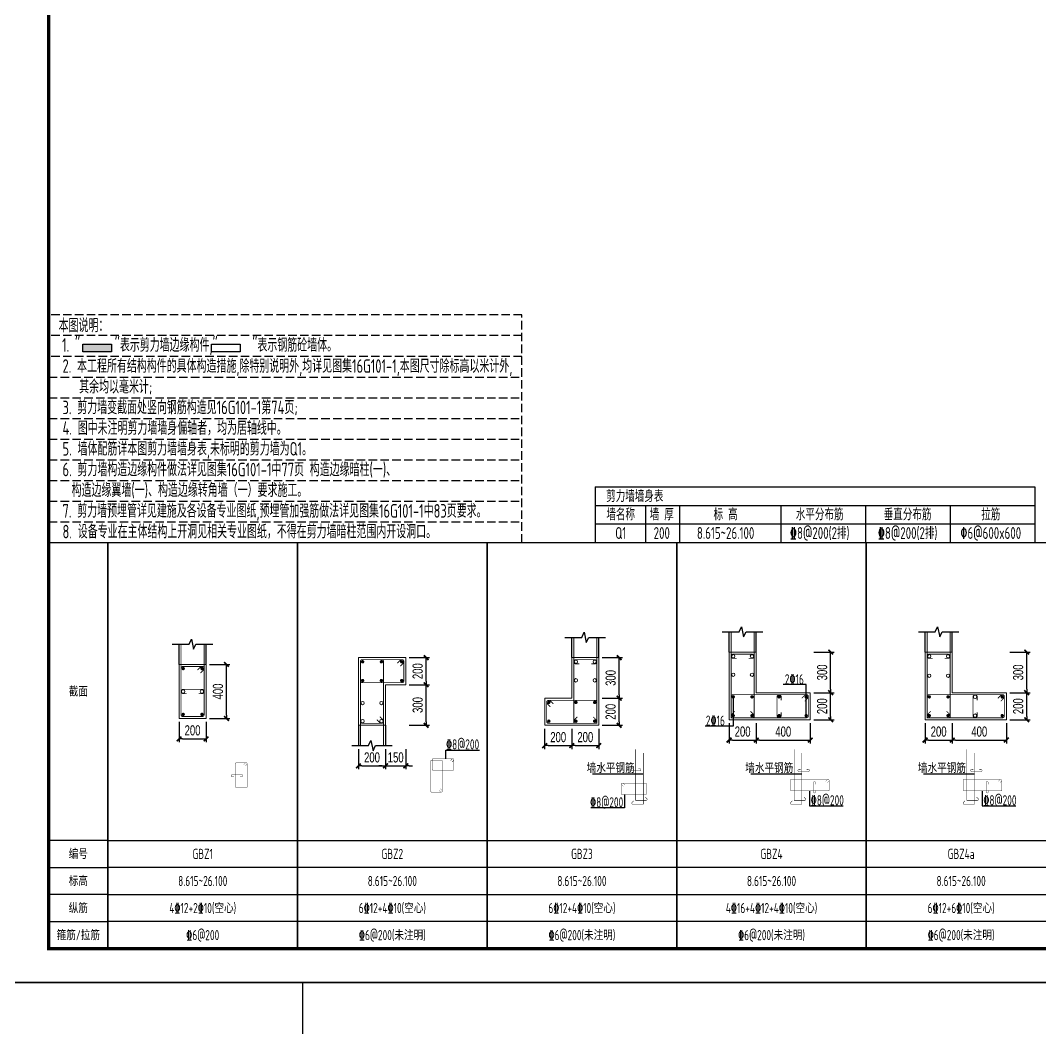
# Model space of a CAD drawing. Extents: x 393367 to 3005760, y 4998 to 826018.
# Drawn here: x 2341558 to 2371691, y 387799 to 417594 of the extents above; entities that cross this region are included whole.
import ezdxf
from ezdxf.enums import TextEntityAlignment as Align

# ---------------------------------------------------------------- set-up
doc = ezdxf.new("R2010")
doc.units = 0
doc.header["$LTSCALE"] = 1000
doc.linetypes.add('DASH', pattern=[0.35, 0.25, -0.1])
doc.layers.get('0').update_dxf_attribs({"linetype": 'CONTINUOUS'})
doc.layers.get('Defpoints').update_dxf_attribs({"linetype": 'CONTINUOUS'})
for name, color, linetype in [('-TK', 7, 'CONTINUOUS'), ('DIM', 3, 'CONTINUOUS'), ('HATCH', 254, 'CONTINUOUS'), ('link-墙筋', 6, 'CONTINUOUS'), ('outline-pdx', 7, 'CONTINUOUS'), ('S-文字', 7, 'CONTINUOUS'), ('S-表格线', 54, 'CONTINUOUS'), ('TAB', 7, 'CONTINUOUS'), ('tab-表头', 127, 'CONTINUOUS'), ('TEXT', 7, 'CONTINUOUS'), ('z-计算配筋', 7, 'CONTINUOUS'), ('z-详图标注', 3, 'CONTINUOUS')]:
    doc.layers.add(name, color=color, linetype=linetype)
for name, color, linetype, lineweight in [('link', 6, 'CONTINUOUS', 18), ('outline', 7, 'CONTINUOUS', 18), ('REIN', 1, 'CONTINUOUS', 18)]:
    doc.layers.add(name, color=color, linetype=linetype, lineweight=lineweight)
doc.layers.add('yichutu', color=7, linetype='CONTINUOUS', true_color=0xffffff, plot=False)
doc.styles.add('BW_Dim', font='Bweng.shx', dxfattribs={"width": 0.7, "bigfont": 'hztxt.shx'})
doc.styles.add('BW_Rein', font='Tssdeng.shx', dxfattribs={"width": 0.7, "bigfont": 'hztxt.shx'})
doc.styles.add('TSSD_Rein', font='Tssdeng.shx', dxfattribs={"width": 0.7, "bigfont": 'hztxt.shx'})
doc.dimstyles.new('Cyz_25_100', dxfattribs={"dimtxt": 300, "dimasz": 100, "dimexe": 100, "dimexo": 100, "dimgap": 100, "dimtad": 1, "dimdec": 0, "dimlfac": 0.25, "dimzin": 0, "dimdsep": 46, "dimtxsty": 'BW_Dim', "dimblk": '_bwk', "dimcen": 0, "dimclrt": 7, "dimadec": 0, "dimazin": 0, "dimtfac": 1, "dimtdec": 0, "dimtix": 1, "dimtmove": 2, "dimatfit": 0, "dimfxl": 1, "dimtolj": 1, "dimtzin": 0, "dimarcsym": 0})

# ---------------------------------------------------------------- blocks, each defined once
blk = doc.blocks.new('_bwk')
blk.add_line((-1, 0), (0, 0))
at = {"const_width": 0.5}
blk.add_lwpolyline([(-0.7, -0.7), (0.7, 0.7)], dxfattribs=at)
blk = doc.blocks.new('*D446')
at = {"layer": 'Defpoints', "color": 0, "transparency": 16777216}
for p in [(2347043, 398562), (2347643, 398562), (2347043, 396962)]:
    blk.add_point(p, dxfattribs=at)
at = {"layer": 'z-详图标注', "color": 0, "lineweight": -2, "transparency": 16777216}
for p, q in [((2347143, 398562), (2347743, 398562)), ((2347643, 397062), (2347643, 398462)), ((2347143, 396962), (2347743, 396962))]:
    blk.add_line(p, q, dxfattribs=at)
at = {"layer": 'z-详图标注', "color": 0, "lineweight": -2, "transparency": 16777216, "xscale": 100, "yscale": 100, "zscale": 100}
for p, rotation in [((2347643, 398562), 90), ((2347643, 396962), 270)]:
    blk.add_blockref('_bwk', p, dxfattribs=dict(at, rotation=rotation))
at = {"layer": 'z-详图标注', "color": 7, "transparency": 16777216, "insert": (2347393, 397762), "char_height": 300, "attachment_point": 5, "rotation": 90, "style": 'BW_Dim'}
blk.add_mtext('\\A1;400', dxfattribs=at)
blk = doc.blocks.new('*D447')
at = {"layer": 'Defpoints', "color": 0, "transparency": 16777216}
for p in [(2346243, 396962), (2347043, 396962), (2347043, 396362)]:
    blk.add_point(p, dxfattribs=at)
at = {"layer": 'z-详图标注', "color": 0, "lineweight": -2, "transparency": 16777216}
for p, q in [((2346243, 396862), (2346243, 396262)), ((2347043, 396862), (2347043, 396262)), ((2346343, 396362), (2346943, 396362))]:
    blk.add_line(p, q, dxfattribs=at)
at = {"layer": 'z-详图标注', "color": 0, "lineweight": -2, "transparency": 16777216, "xscale": 100, "yscale": 100, "zscale": 100, "rotation": 180}
blk.add_blockref('_bwk', (2346243, 396362), dxfattribs=at)
at = {"layer": 'z-详图标注', "color": 0, "lineweight": -2, "transparency": 16777216, "xscale": 100, "yscale": 100, "zscale": 100}
blk.add_blockref('_bwk', (2347043, 396362), dxfattribs=at)
at = {"layer": 'z-详图标注', "color": 7, "transparency": 16777216, "insert": (2346643, 396612), "char_height": 300, "attachment_point": 5, "style": 'BW_Dim'}
blk.add_mtext('\\A1;200', dxfattribs=at)
blk = doc.blocks.new('*D448')
at = {"layer": 'Defpoints', "color": 0, "transparency": 16777216}
for p in [(2352943, 397962), (2353543, 397962), (2352943, 396762)]:
    blk.add_point(p, dxfattribs=at)
at = {"layer": 'z-详图标注', "color": 0, "lineweight": -2, "transparency": 16777216}
for p, q in [((2353043, 397962), (2353643, 397962)), ((2353543, 396862), (2353543, 397862)), ((2353043, 396762), (2353643, 396762))]:
    blk.add_line(p, q, dxfattribs=at)
at = {"layer": 'z-详图标注', "color": 0, "lineweight": -2, "transparency": 16777216, "xscale": 100, "yscale": 100, "zscale": 100}
for p, rotation in [((2353543, 397962), 90), ((2353543, 396762), 270)]:
    blk.add_blockref('_bwk', p, dxfattribs=dict(at, rotation=rotation))
at = {"layer": 'z-详图标注', "color": 7, "transparency": 16777216, "insert": (2353293, 397362), "char_height": 300, "attachment_point": 5, "rotation": 90, "style": 'BW_Dim'}
blk.add_mtext('\\A1;300', dxfattribs=at)
blk = doc.blocks.new('*D449')
at = {"layer": 'Defpoints', "color": 0, "transparency": 16777216}
for p in [(2352943, 398762), (2353543, 398762), (2352943, 397962)]:
    blk.add_point(p, dxfattribs=at)
at = {"layer": 'z-详图标注', "color": 0, "lineweight": -2, "transparency": 16777216}
for p, q in [((2353043, 398762), (2353643, 398762)), ((2353543, 398062), (2353543, 398662)), ((2353043, 397962), (2353643, 397962))]:
    blk.add_line(p, q, dxfattribs=at)
at = {"layer": 'z-详图标注', "color": 0, "lineweight": -2, "transparency": 16777216, "xscale": 100, "yscale": 100, "zscale": 100}
for p, rotation in [((2353543, 398762), 90), ((2353543, 397962), 270)]:
    blk.add_blockref('_bwk', p, dxfattribs=dict(at, rotation=rotation))
at = {"layer": 'z-详图标注', "color": 7, "transparency": 16777216, "insert": (2353293, 398362), "char_height": 300, "attachment_point": 5, "rotation": 90, "style": 'BW_Dim'}
blk.add_mtext('\\A1;200', dxfattribs=at)
blk = doc.blocks.new('*D450')
at = {"layer": 'Defpoints', "color": 0, "transparency": 16777216}
for p in [(2351543, 396162), (2352343, 396162), (2352343, 395562)]:
    blk.add_point(p, dxfattribs=at)
at = {"layer": 'z-详图标注', "color": 0, "lineweight": -2, "transparency": 16777216}
for p, q in [((2351543, 396062), (2351543, 395462)), ((2352343, 396062), (2352343, 395462)), ((2351643, 395562), (2352243, 395562))]:
    blk.add_line(p, q, dxfattribs=at)
at = {"layer": 'z-详图标注', "color": 0, "lineweight": -2, "transparency": 16777216, "xscale": 100, "yscale": 100, "zscale": 100, "rotation": 180}
blk.add_blockref('_bwk', (2351543, 395562), dxfattribs=at)
at = {"layer": 'z-详图标注', "color": 0, "lineweight": -2, "transparency": 16777216, "xscale": 100, "yscale": 100, "zscale": 100}
blk.add_blockref('_bwk', (2352343, 395562), dxfattribs=at)
at = {"layer": 'z-详图标注', "color": 7, "transparency": 16777216, "insert": (2351943, 395812), "char_height": 300, "attachment_point": 5, "style": 'BW_Dim'}
blk.add_mtext('\\A1;200', dxfattribs=at)
blk = doc.blocks.new('*D451')
at = {"layer": 'Defpoints', "color": 0, "transparency": 16777216}
for p in [(2352343, 396162), (2352943, 396162), (2352943, 395562)]:
    blk.add_point(p, dxfattribs=at)
at = {"layer": 'z-详图标注', "color": 0, "lineweight": -2, "transparency": 16777216}
for p, q in [((2352343, 396062), (2352343, 395462)), ((2352943, 396062), (2352943, 395462)), ((2352243, 395562), (2352143, 395562)), ((2352343, 395562), (2352943, 395562)), ((2353043, 395562), (2353143, 395562))]:
    blk.add_line(p, q, dxfattribs=at)
at = {"layer": 'z-详图标注', "color": 0, "lineweight": -2, "transparency": 16777216, "xscale": 100, "yscale": 100, "zscale": 100}
blk.add_blockref('_bwk', (2352343, 395562), dxfattribs=at)
at = {"layer": 'z-详图标注', "color": 0, "lineweight": -2, "transparency": 16777216, "xscale": 100, "yscale": 100, "zscale": 100, "rotation": 180}
blk.add_blockref('_bwk', (2352943, 395562), dxfattribs=at)
at = {"layer": 'z-详图标注', "color": 7, "transparency": 16777216, "insert": (2352643, 395812), "char_height": 300, "attachment_point": 5, "style": 'BW_Dim'}
blk.add_mtext('\\A1;150', dxfattribs=at)
blk = doc.blocks.new('*D452')
at = {"layer": 'Defpoints', "color": 0, "transparency": 16777216}
for p in [(2358643, 397562), (2359243, 397562), (2358643, 396762)]:
    blk.add_point(p, dxfattribs=at)
at = {"layer": 'z-详图标注', "color": 0, "lineweight": -2, "transparency": 16777216}
for p, q in [((2358743, 397562), (2359343, 397562)), ((2359243, 396862), (2359243, 397462)), ((2358743, 396762), (2359343, 396762))]:
    blk.add_line(p, q, dxfattribs=at)
at = {"layer": 'z-详图标注', "color": 0, "lineweight": -2, "transparency": 16777216, "xscale": 100, "yscale": 100, "zscale": 100}
for p, rotation in [((2359243, 397562), 90), ((2359243, 396762), 270)]:
    blk.add_blockref('_bwk', p, dxfattribs=dict(at, rotation=rotation))
at = {"layer": 'z-详图标注', "color": 7, "transparency": 16777216, "insert": (2358993, 397162), "char_height": 300, "attachment_point": 5, "rotation": 90, "style": 'BW_Dim'}
blk.add_mtext('\\A1;200', dxfattribs=at)
blk = doc.blocks.new('*D453')
at = {"layer": 'Defpoints', "color": 0, "transparency": 16777216}
for p in [(2358643, 398762), (2359243, 398762), (2358643, 397562)]:
    blk.add_point(p, dxfattribs=at)
at = {"layer": 'z-详图标注', "color": 0, "lineweight": -2, "transparency": 16777216}
for p, q in [((2358743, 398762), (2359343, 398762)), ((2359243, 397662), (2359243, 398662)), ((2358743, 397562), (2359343, 397562))]:
    blk.add_line(p, q, dxfattribs=at)
at = {"layer": 'z-详图标注', "color": 0, "lineweight": -2, "transparency": 16777216, "xscale": 100, "yscale": 100, "zscale": 100}
for p, rotation in [((2359243, 398762), 90), ((2359243, 397562), 270)]:
    blk.add_blockref('_bwk', p, dxfattribs=dict(at, rotation=rotation))
at = {"layer": 'z-详图标注', "color": 7, "transparency": 16777216, "insert": (2358993, 398162), "char_height": 300, "attachment_point": 5, "rotation": 90, "style": 'BW_Dim'}
blk.add_mtext('\\A1;300', dxfattribs=at)
blk = doc.blocks.new('*D454')
at = {"layer": 'Defpoints', "color": 0, "transparency": 16777216}
for p in [(2357043, 396762), (2357843, 396762), (2357843, 396162)]:
    blk.add_point(p, dxfattribs=at)
at = {"layer": 'z-详图标注', "color": 0, "lineweight": -2, "transparency": 16777216}
for p, q in [((2357043, 396662), (2357043, 396062)), ((2357843, 396662), (2357843, 396062)), ((2357143, 396162), (2357743, 396162))]:
    blk.add_line(p, q, dxfattribs=at)
at = {"layer": 'z-详图标注', "color": 0, "lineweight": -2, "transparency": 16777216, "xscale": 100, "yscale": 100, "zscale": 100, "rotation": 180}
blk.add_blockref('_bwk', (2357043, 396162), dxfattribs=at)
at = {"layer": 'z-详图标注', "color": 0, "lineweight": -2, "transparency": 16777216, "xscale": 100, "yscale": 100, "zscale": 100}
blk.add_blockref('_bwk', (2357843, 396162), dxfattribs=at)
at = {"layer": 'z-详图标注', "color": 7, "transparency": 16777216, "insert": (2357443, 396412), "char_height": 300, "attachment_point": 5, "style": 'BW_Dim'}
blk.add_mtext('\\A1;200', dxfattribs=at)
blk = doc.blocks.new('*D455')
at = {"layer": 'Defpoints', "color": 0, "transparency": 16777216}
for p in [(2357843, 396762), (2358643, 396762), (2358643, 396162)]:
    blk.add_point(p, dxfattribs=at)
at = {"layer": 'z-详图标注', "color": 0, "lineweight": -2, "transparency": 16777216}
for p, q in [((2357843, 396662), (2357843, 396062)), ((2358643, 396662), (2358643, 396062)), ((2357943, 396162), (2358543, 396162))]:
    blk.add_line(p, q, dxfattribs=at)
at = {"layer": 'z-详图标注', "color": 0, "lineweight": -2, "transparency": 16777216, "xscale": 100, "yscale": 100, "zscale": 100, "rotation": 180}
blk.add_blockref('_bwk', (2357843, 396162), dxfattribs=at)
at = {"layer": 'z-详图标注', "color": 0, "lineweight": -2, "transparency": 16777216, "xscale": 100, "yscale": 100, "zscale": 100}
blk.add_blockref('_bwk', (2358643, 396162), dxfattribs=at)
at = {"layer": 'z-详图标注', "color": 7, "transparency": 16777216, "insert": (2358243, 396412), "char_height": 300, "attachment_point": 5, "style": 'BW_Dim'}
blk.add_mtext('\\A1;200', dxfattribs=at)
blk = doc.blocks.new('*D300')
at = {"layer": 'Defpoints', "color": 0}
for p in [(2370680, 397726), (2371280, 397726), (2370680, 396926)]:
    blk.add_point(p, dxfattribs=at)
at = {"layer": 'z-详图标注', "color": 0, "lineweight": -2}
for p, q in [((2370780, 397726), (2371380, 397726)), ((2371280, 397026), (2371280, 397626)), ((2370780, 396926), (2371380, 396926))]:
    blk.add_line(p, q, dxfattribs=at)
at = {"layer": 'z-详图标注', "color": 0, "lineweight": -2, "xscale": 100, "yscale": 100, "zscale": 100}
for p, rotation in [((2371280, 397726), 90), ((2371280, 396926), 270)]:
    blk.add_blockref('_bwk', p, dxfattribs=dict(at, rotation=rotation))
at = {"layer": 'z-详图标注', "color": 7, "insert": (2371030, 397326), "char_height": 300, "attachment_point": 5, "rotation": 90, "style": 'BW_Dim'}
blk.add_mtext('\\A1;200', dxfattribs=at)
blk = doc.blocks.new('*D301')
at = {"layer": 'Defpoints', "color": 0}
for p in [(2370680, 398926), (2371280, 398926), (2370680, 397726)]:
    blk.add_point(p, dxfattribs=at)
at = {"layer": 'z-详图标注', "color": 0, "lineweight": -2}
for p, q in [((2370780, 398926), (2371380, 398926)), ((2371280, 397826), (2371280, 398826)), ((2370780, 397726), (2371380, 397726))]:
    blk.add_line(p, q, dxfattribs=at)
at = {"layer": 'z-详图标注', "color": 0, "lineweight": -2, "xscale": 100, "yscale": 100, "zscale": 100}
for p, rotation in [((2371280, 398926), 90), ((2371280, 397726), 270)]:
    blk.add_blockref('_bwk', p, dxfattribs=dict(at, rotation=rotation))
at = {"layer": 'z-详图标注', "color": 7, "insert": (2371030, 398326), "char_height": 300, "attachment_point": 5, "rotation": 90, "style": 'BW_Dim'}
blk.add_mtext('\\A1;300', dxfattribs=at)
blk = doc.blocks.new('*D302')
at = {"layer": 'Defpoints', "color": 0}
for p in [(2368280, 396926), (2369080, 396926), (2369080, 396326)]:
    blk.add_point(p, dxfattribs=at)
at = {"layer": 'z-详图标注', "color": 0, "lineweight": -2}
for p, q in [((2368280, 396826), (2368280, 396226)), ((2369080, 396826), (2369080, 396226)), ((2368380, 396326), (2368980, 396326))]:
    blk.add_line(p, q, dxfattribs=at)
at = {"layer": 'z-详图标注', "color": 0, "lineweight": -2, "xscale": 100, "yscale": 100, "zscale": 100, "rotation": 180}
blk.add_blockref('_bwk', (2368280, 396326), dxfattribs=at)
at = {"layer": 'z-详图标注', "color": 0, "lineweight": -2, "xscale": 100, "yscale": 100, "zscale": 100}
blk.add_blockref('_bwk', (2369080, 396326), dxfattribs=at)
at = {"layer": 'z-详图标注', "color": 7, "insert": (2368680, 396576), "char_height": 300, "attachment_point": 5, "style": 'BW_Dim'}
blk.add_mtext('\\A1;200', dxfattribs=at)
blk = doc.blocks.new('*D303')
at = {"layer": 'Defpoints', "color": 0}
for p in [(2369080, 396926), (2370680, 396926), (2370680, 396326)]:
    blk.add_point(p, dxfattribs=at)
at = {"layer": 'z-详图标注', "color": 0, "lineweight": -2}
for p, q in [((2369080, 396826), (2369080, 396226)), ((2370680, 396826), (2370680, 396226)), ((2369180, 396326), (2370580, 396326))]:
    blk.add_line(p, q, dxfattribs=at)
at = {"layer": 'z-详图标注', "color": 0, "lineweight": -2, "xscale": 100, "yscale": 100, "zscale": 100, "rotation": 180}
blk.add_blockref('_bwk', (2369080, 396326), dxfattribs=at)
at = {"layer": 'z-详图标注', "color": 0, "lineweight": -2, "xscale": 100, "yscale": 100, "zscale": 100}
blk.add_blockref('_bwk', (2370680, 396326), dxfattribs=at)
at = {"layer": 'z-详图标注', "color": 7, "insert": (2369880, 396576), "char_height": 300, "attachment_point": 5, "style": 'BW_Dim'}
blk.add_mtext('\\A1;400', dxfattribs=at)
blk = doc.blocks.new('*U40')
at = {"layer": 'HATCH'}
for points in [[(5140097, 756132), (5140097, 756363), (5140942, 756132)], [(5140097, 756363), (5140942, 756132), (5140942, 756363)]]:
    blk.add_solid(points, dxfattribs=at)
blk = doc.blocks.new('A1')
blk.add_lwpolyline([(0, 59400), (0, 0), (84100, 0), (84100, 59400)], close=True)
at = {"const_width": 100}
blk.add_lwpolyline([(2500, 58400), (2500, 1000), (83100, 1000), (83100, 58400)], close=True, dxfattribs=at)
blk = doc.blocks.new('*D3093')
at = {"layer": 'Defpoints', "color": 0}
for p in [(2364890, 397726), (2365490, 397726), (2364890, 396926)]:
    blk.add_point(p, dxfattribs=at)
at = {"layer": 'z-详图标注', "color": 0, "lineweight": -2}
for p, q in [((2364990, 397726), (2365590, 397726)), ((2365490, 397026), (2365490, 397626)), ((2364990, 396926), (2365590, 396926))]:
    blk.add_line(p, q, dxfattribs=at)
at = {"layer": 'z-详图标注', "color": 0, "lineweight": -2, "xscale": 100, "yscale": 100, "zscale": 100}
for p, rotation in [((2365490, 397726), 90), ((2365490, 396926), 270)]:
    blk.add_blockref('_bwk', p, dxfattribs=dict(at, rotation=rotation))
at = {"layer": 'z-详图标注', "color": 7, "insert": (2365240, 397326), "char_height": 300, "attachment_point": 5, "rotation": 90, "style": 'BW_Dim'}
blk.add_mtext('\\A1;200', dxfattribs=at)
blk = doc.blocks.new('*D3094')
at = {"layer": 'Defpoints', "color": 0}
for p in [(2364890, 398926), (2365490, 398926), (2364890, 397726)]:
    blk.add_point(p, dxfattribs=at)
at = {"layer": 'z-详图标注', "color": 0, "lineweight": -2}
for p, q in [((2364990, 398926), (2365590, 398926)), ((2365490, 397826), (2365490, 398826)), ((2364990, 397726), (2365590, 397726))]:
    blk.add_line(p, q, dxfattribs=at)
at = {"layer": 'z-详图标注', "color": 0, "lineweight": -2, "xscale": 100, "yscale": 100, "zscale": 100}
for p, rotation in [((2365490, 398926), 90), ((2365490, 397726), 270)]:
    blk.add_blockref('_bwk', p, dxfattribs=dict(at, rotation=rotation))
at = {"layer": 'z-详图标注', "color": 7, "insert": (2365240, 398326), "char_height": 300, "attachment_point": 5, "rotation": 90, "style": 'BW_Dim'}
blk.add_mtext('\\A1;300', dxfattribs=at)
blk = doc.blocks.new('*D3095')
at = {"layer": 'Defpoints', "color": 0}
for p in [(2362490, 396926), (2363290, 396926), (2363290, 396326)]:
    blk.add_point(p, dxfattribs=at)
at = {"layer": 'z-详图标注', "color": 0, "lineweight": -2}
for p, q in [((2362490, 396826), (2362490, 396226)), ((2363290, 396826), (2363290, 396226)), ((2362590, 396326), (2363190, 396326))]:
    blk.add_line(p, q, dxfattribs=at)
at = {"layer": 'z-详图标注', "color": 0, "lineweight": -2, "xscale": 100, "yscale": 100, "zscale": 100, "rotation": 180}
blk.add_blockref('_bwk', (2362490, 396326), dxfattribs=at)
at = {"layer": 'z-详图标注', "color": 0, "lineweight": -2, "xscale": 100, "yscale": 100, "zscale": 100}
blk.add_blockref('_bwk', (2363290, 396326), dxfattribs=at)
at = {"layer": 'z-详图标注', "color": 7, "insert": (2362890, 396576), "char_height": 300, "attachment_point": 5, "style": 'BW_Dim'}
blk.add_mtext('\\A1;200', dxfattribs=at)
blk = doc.blocks.new('*D3096')
at = {"layer": 'Defpoints', "color": 0}
for p in [(2363290, 396926), (2364890, 396926), (2364890, 396326)]:
    blk.add_point(p, dxfattribs=at)
at = {"layer": 'z-详图标注', "color": 0, "lineweight": -2}
for p, q in [((2363290, 396826), (2363290, 396226)), ((2364890, 396826), (2364890, 396226)), ((2363390, 396326), (2364790, 396326))]:
    blk.add_line(p, q, dxfattribs=at)
at = {"layer": 'z-详图标注', "color": 0, "lineweight": -2, "xscale": 100, "yscale": 100, "zscale": 100, "rotation": 180}
blk.add_blockref('_bwk', (2363290, 396326), dxfattribs=at)
at = {"layer": 'z-详图标注', "color": 0, "lineweight": -2, "xscale": 100, "yscale": 100, "zscale": 100}
blk.add_blockref('_bwk', (2364890, 396326), dxfattribs=at)
at = {"layer": 'z-详图标注', "color": 7, "insert": (2364090, 396576), "char_height": 300, "attachment_point": 5, "style": 'BW_Dim'}
blk.add_mtext('\\A1;400', dxfattribs=at)
blk = doc.blocks.new('yct-841-594-84100-59400-100-1000')
at = {"layer": 'yichutu', "color": 7, "true_color": 0xffffff}
blk.add_lwpolyline([(0, 0), (0, 59400), (84100, 59400), (84100, 0)], close=True, dxfattribs=at)

msp = doc.modelspace()

# ---------------------------------------------------------------- linework, layer by layer
at = {"layer": '-TK'}
msp.add_line((2342393.38356, 389162.12225), (2415993.38356, 389162.12225), dxfattribs=at)
at = {"layer": 'DIM', "color": 5, "linetype": 'ByBlock'}
msp.add_lwpolyline([(2339893.38356, 389162.12225), (2349893.38356, 389162.12225), (2349893.38356, 379162.12225), (2339893.38356, 379162.12225)], close=True, dxfattribs=at)
at = {"layer": 'link', "color": 1}
for points, const_width in [([(2352777.39952, 398507.75164), (2352869.32307, 398599.67586, 0.1989123674), (2352883.38182, 398633.61704), (2352883.38174, 398654.12313, 0.4142135624), (2352835.38156, 398702.12296), (2351651.38264, 398702.11859, 0.414212481), (2351603.38282, 398654.11859), (2351603.38282, 398070.11859, 0.4142146437), (2351651.38299, 398022.11859), (2352835.38407, 398022.12296, 0.4142135624), (2352883.3839, 398070.12313), (2352883.38174, 398654.12313, 0.4142135624), (2352835.38156, 398702.12296), (2352814.87547, 398702.12288, 0.1989123674), (2352780.93439, 398688.06388), (2352689.01085, 398596.13966)], 25), ([(2352089.01171, 396928.1039), (2352180.9356, 396836.18002, 0.1989123674), (2352214.87672, 396822.12114), (2352235.38282, 396822.12114, 0.4142135624), (2352283.38282, 396870.12114), (2352283.38282, 398654.12074, 0.4142146437), (2352235.38264, 398702.12074), (2351651.38264, 398702.11859, 0.414212481), (2351603.38282, 398654.11859), (2351603.38282, 396870.12114, 0.4142135624), (2351651.38282, 396822.12114), (2352235.38282, 396822.12114, 0.4142135624), (2352283.38282, 396870.12114), (2352283.38282, 396890.62724, 0.1989123674), (2352269.32394, 396924.56836), (2352177.40006, 397016.49224)], 25), ([(2346789.01245, 398396.13949), (2346880.93633, 398488.06337, -0.1989123674), (2346914.87746, 398502.12225), (2346935.38356, 398502.12225, -0.4142135624), (2346983.38356, 398454.12225), (2346983.38356, 397070.12225, -0.4142135624), (2346935.38356, 397022.12225), (2346351.38356, 397022.12225, -0.4142135624), (2346303.38356, 397070.12225), (2346303.38356, 398454.12225, -0.4142135624), (2346351.38356, 398502.12225), (2346935.38356, 398502.12225, -0.4142135624), (2346983.38356, 398454.12225), (2346983.38356, 398433.61615, -0.1989123674), (2346969.32468, 398399.67503), (2346877.4008, 398307.75115)], 25), ([(2357209.36631, 397307.75115), (2357117.44243, 397399.67503, -0.1989123674), (2357103.38356, 397433.61615), (2357103.38356, 397454.12225, -0.4142135624), (2357151.38356, 397502.12225), (2358535.38356, 397502.12225, -0.4142135624), (2358583.38356, 397454.12225), (2358583.38356, 396870.12225, -0.4142135624), (2358535.38356, 396822.12225), (2357151.38356, 396822.12225, -0.4142135624), (2357103.38356, 396870.12225), (2357103.38356, 397454.12225, -0.4142135624), (2357151.38356, 397502.12225), (2357171.88965, 397502.12225, -0.1989123674), (2357205.83078, 397488.06337), (2357297.75466, 397396.13949)], 25), ([(2364723.90285, 397471.33382), (2364815.82673, 397563.2577, 0.1989123674), (2364829.88561, 397597.19883), (2364829.88561, 397617.70492, 0.4142135624), (2364781.88561, 397665.70492), (2362597.88573, 397665.70492, 0.4142135624), (2362549.88573, 397617.70492), (2362549.88573, 397033.70492, 0.4142135624), (2362597.88573, 396985.70492), (2364781.88561, 396985.70492, 0.4142135624), (2364829.88561, 397033.70492), (2364829.88561, 397617.70492, 0.4142135624), (2364781.88561, 397665.70492), (2364761.37951, 397665.70492, 0.1989123674), (2364727.43839, 397651.64605), (2364635.51451, 397559.72217)], 25), ([(2370514.16407, 397471.33382), (2370606.08795, 397563.2577, 0.1989123674), (2370620.14682, 397597.19883), (2370620.14682, 397617.70492, 0.4142135624), (2370572.14682, 397665.70492), (2368388.14694, 397665.70492, 0.4142135624), (2368340.14694, 397617.70492), (2368340.14694, 397033.70492, 0.4142135624), (2368388.14694, 396985.70492), (2370572.14682, 396985.70492, 0.4142135624), (2370620.14682, 397033.70492), (2370620.14682, 397617.70492, 0.4142135624), (2370572.14682, 397665.70492), (2370551.64072, 397665.70492, 0.1989123674), (2370517.6996, 397651.64605), (2370425.77572, 397559.72217)], 25), ([(2348155.19249, 395602.43827), (2348201.15443, 395648.40021, -0.1989123674), (2348218.12499, 395655.42964), (2348228.37804, 395655.42964, -0.4142135624), (2348252.37804, 395631.42964), (2348252.37804, 394939.42964, -0.4142135624), (2348228.37804, 394915.42964), (2347936.37804, 394915.42964, -0.4142135624), (2347912.37804, 394939.42964), (2347912.37804, 395631.42964, -0.4142135624), (2347936.37804, 395655.42964), (2348228.37804, 395655.42964, -0.4142135624), (2348252.37804, 395631.42964), (2348252.37804, 395621.1766, -0.1989123674), (2348245.34861, 395604.20603), (2348199.38666, 395558.24409)], 10), ([(2353919.31954, 394842.58811), (2353965.28148, 394796.62617, 0.1989123674), (2353982.25205, 394789.59673), (2353992.50509, 394789.59673, 0.4142135624), (2354016.50509, 394813.59673), (2354016.50509, 395705.59653, 0.4142146437), (2353992.50501, 395729.59653), (2353700.50501, 395729.59545, 0.414212481), (2353676.50509, 395705.59545), (2353676.50509, 394813.59673, 0.4142135624), (2353700.50509, 394789.59673), (2353992.50509, 394789.59673, 0.4142135624), (2354016.50509, 394813.59673), (2354016.50509, 394823.84978, 0.1989123674), (2354009.47566, 394840.82034), (2353963.51372, 394886.78228)], 10), ([(2354308.51328, 395677.41215), (2354354.47505, 395723.37426, 0.1989123674), (2354361.50443, 395740.34484), (2354361.50439, 395750.59789, 0.4142135624), (2354337.5043, 395774.5978), (2353745.50484, 395774.59562, 0.414212481), (2353721.50493, 395750.59562), (2353721.50493, 395458.59562, 0.4142146437), (2353745.50502, 395434.59562), (2354337.50556, 395434.5978, 0.4142135624), (2354361.50547, 395458.59789), (2354361.50439, 395750.59789, 0.4142135624), (2354337.5043, 395774.5978), (2354327.25125, 395774.59777, 0.1989123674), (2354310.28071, 395767.56827), (2354264.31894, 395721.60616)], 10), ([(2359367.27792, 394957.98861), (2359321.31597, 395003.95055, -0.1989123674), (2359314.28654, 395020.92111), (2359314.28654, 395031.17416, -0.4142135624), (2359338.28654, 395055.17416), (2360030.28654, 395055.17416, -0.4142135624), (2360054.28654, 395031.17416), (2360054.28654, 394739.17416, -0.4142135624), (2360030.28654, 394715.17416), (2359338.28654, 394715.17416, -0.4142135624), (2359314.28654, 394739.17416), (2359314.28654, 395031.17416, -0.4142135624), (2359338.28654, 395055.17416), (2359348.53959, 395055.17416, -0.1989123674), (2359365.51015, 395048.14472), (2359411.47209, 395002.18278)], 10), ([(2365390.84149, 395064.11218), (2365436.80343, 395110.07412, 0.1989123674), (2365443.83287, 395127.04468), (2365443.83287, 395137.29773, 0.4142135624), (2365419.83287, 395161.29773), (2364327.83293, 395161.29773, 0.4142135624), (2364303.83293, 395137.29773), (2364303.83293, 394845.29773, 0.4142135624), (2364327.83293, 394821.29773), (2365419.83287, 394821.29773, 0.4142135624), (2365443.83287, 394845.29773), (2365443.83287, 395137.29773, 0.4142135624), (2365419.83287, 395161.29773), (2365409.57982, 395161.29773, 0.1989123674), (2365392.60926, 395154.26829), (2365346.64732, 395108.30635)], 10), ([(2370490.3977, 395064.11218), (2370536.35964, 395110.07412, 0.1989123674), (2370543.38908, 395127.04468), (2370543.38908, 395137.29773, 0.4142135624), (2370519.38908, 395161.29773), (2369427.38914, 395161.29773, 0.4142135624), (2369403.38914, 395137.29773), (2369403.38914, 394845.29773, 0.4142135624), (2369427.38914, 394821.29773), (2370519.38908, 394821.29773, 0.4142135624), (2370543.38908, 394845.29773), (2370543.38908, 395137.29773, 0.4142135624), (2370519.38908, 395161.29773), (2370509.13603, 395161.29773, 0.1989123674), (2370492.16547, 395154.26829), (2370446.20353, 395108.30635)], 10)]:
    msp.add_lwpolyline(points, format="xyb", dxfattribs=dict(at, const_width=const_width))
at = {"layer": 'link'}
for points, const_width in [([(2358065.88356, 398577.12225), (2357965.88356, 398577.12225, -1), (2357965.88356, 398702.12225), (2358520.88356, 398702.12225, -1), (2358520.88356, 398577.12225), (2358420.88356, 398577.12225)], 25), ([(2362712.38573, 398740.70492), (2362612.38573, 398740.70492, -1), (2362612.38573, 398865.70492), (2363167.38573, 398865.70492, -1), (2363167.38573, 398740.70492), (2363067.38573, 398740.70492)], 25), ([(2368502.64694, 398740.70492), (2368402.64694, 398740.70492, -1), (2368402.64694, 398865.70492), (2368957.64694, 398865.70492, -1), (2368957.64694, 398740.70492), (2368857.64694, 398740.70492)], 25), ([(2346465.88356, 397699.62225), (2346365.88356, 397699.62225, -1), (2346365.88356, 397824.62225), (2346920.88356, 397824.62225, -1), (2346920.88356, 397699.62225), (2346820.88356, 397699.62225)], 25), ([(2364029.88567, 397148.20492), (2364029.88567, 397048.20492, -1), (2363904.88567, 397048.20492), (2363904.88567, 397603.20492, -1), (2364029.88567, 397603.20492), (2364029.88567, 397503.20492)], 25), ([(2369820.14688, 397148.20492), (2369820.14688, 397048.20492, -1), (2369695.14688, 397048.20492), (2369695.14688, 397603.20492, -1), (2369820.14688, 397603.20492), (2369820.14688, 397503.20492)], 25), ([(2359806.12082, 395478.21782), (2359856.12082, 395478.21782, -1), (2359856.12082, 395415.71782), (2359598.62082, 395415.71782, -1), (2359598.62082, 395478.21782), (2359648.62082, 395478.21782)], 10), ([(2364781.75817, 395461.29773), (2364831.75817, 395461.29773, -1), (2364831.75817, 395398.79773), (2364554.25817, 395398.79773, -1), (2364554.25817, 395461.29773), (2364604.25817, 395461.29773)], 10), ([(2369881.31439, 395461.29773), (2369931.31439, 395461.29773, -1), (2369931.31439, 395398.79773), (2369653.81439, 395398.79773, -1), (2369653.81439, 395461.29773), (2369703.81439, 395461.29773)], 10), ([(2347865.9612, 395242.91142), (2347815.9612, 395242.91142, -1), (2347815.9612, 395305.41142), (2348093.4612, 395305.41142, -1), (2348093.4612, 395242.91142), (2348043.4612, 395242.91142)], 10), ([(2365043.8329, 394842.54773), (2365043.8329, 394792.54773, -1), (2364981.3329, 394792.54773), (2364981.3329, 395070.04773, -1), (2365043.8329, 395070.04773), (2365043.8329, 395020.04773)], 10), ([(2370143.38911, 394842.54773), (2370143.38911, 394792.54773, -1), (2370080.88911, 394792.54773), (2370080.88911, 395070.04773, -1), (2370143.38911, 395070.04773), (2370143.38911, 395020.04773)], 10)]:
    msp.add_lwpolyline(points, format="xyb", dxfattribs=dict(at, const_width=const_width))
at = {"layer": 'link-墙筋', "color": 152}
for points, const_width in [([(2357903.38356, 399362.12225), (2357903.38356, 396822.12225), (2358535.38356, 396822.12225, 0.4142135624), (2358583.38356, 396870.12225), (2358583.38356, 396887.09281, 0.1989123674), (2358569.32468, 396921.03394), (2358477.4008, 397012.95782)], 25), ([(2358583.38356, 399362.12225), (2358583.38356, 396822.12225), (2357951.38356, 396822.12225, -0.4142135624), (2357903.38356, 396870.12225), (2357903.38356, 396887.09281, -0.1989123674), (2357917.44243, 396921.03394), (2358009.36631, 397012.95782)], 25), ([(2362549.88573, 399525.70492), (2362549.88573, 396985.70492), (2363181.88573, 396985.70492, 0.4142135624), (2363229.88573, 397033.70492), (2363229.88573, 397050.67549, 0.1989123674), (2363215.82685, 397084.61661), (2363123.90297, 397176.54049)], 25), ([(2363229.88573, 399525.70492), (2363229.88573, 396985.70492), (2362597.88573, 396985.70492, -0.4142135624), (2362549.88573, 397033.70492), (2362549.88573, 397050.67549, -0.1989123674), (2362563.9446, 397084.61661), (2362655.86848, 397176.54049)], 25), ([(2368340.14694, 399525.70492), (2368340.14694, 396985.70492), (2368972.14694, 396985.70492, 0.4142135624), (2369020.14694, 397033.70492), (2369020.14694, 397050.67549, 0.1989123674), (2369006.08806, 397084.61661), (2368914.16418, 397176.54049)], 25), ([(2369020.14694, 399525.70492), (2369020.14694, 396985.70492), (2368388.14694, 396985.70492, -0.4142135624), (2368340.14694, 397033.70492), (2368340.14694, 397050.67549, -0.1989123674), (2368354.20581, 397084.61661), (2368446.12969, 397176.54049)], 25), ([(2359730.05519, 396054.01426), (2359730.05519, 394546.11633), (2360045.72966, 394546.11633, 0.4142135624), (2360069.72966, 394570.11633), (2360069.72966, 394578.60162, 0.1989123674), (2360062.70023, 394595.57218), (2360016.73829, 394641.53412)], 12.5), ([(2364414.56061, 396054.01426), (2364414.56061, 394546.11633), (2364730.23509, 394546.11633, 0.4142135624), (2364754.23509, 394570.11633), (2364754.23509, 394578.60162, 0.1989123674), (2364747.20565, 394595.57218), (2364701.24371, 394641.53412)], 12.5), ([(2369514.11682, 396054.01426), (2369514.11682, 394546.11633), (2369829.7913, 394546.11633, 0.4142135624), (2369853.7913, 394570.11633), (2369853.7913, 394578.60162, 0.1989123674), (2369846.76186, 394595.57218), (2369800.79992, 394641.53412)], 12.5), ([(2359957.69192, 395941.74028), (2359957.69192, 394433.84235), (2359642.01744, 394433.84235, -0.4142135624), (2359618.01744, 394457.84235), (2359618.01744, 394466.32763, -0.1989123674), (2359625.04688, 394483.29819), (2359671.00882, 394529.26014)], 12.5), ([(2364642.19734, 395941.74028), (2364642.19734, 394433.84235), (2364326.52286, 394433.84235, -0.4142135624), (2364302.52286, 394457.84235), (2364302.52286, 394466.32763, -0.1989123674), (2364309.5523, 394483.29819), (2364355.51424, 394529.26014)], 12.5), ([(2369741.75355, 395941.74028), (2369741.75355, 394433.84235), (2369426.07907, 394433.84235, -0.4142135624), (2369402.07907, 394457.84235), (2369402.07907, 394466.32763, -0.1989123674), (2369409.10851, 394483.29819), (2369455.07045, 394529.26014)], 12.5)]:
    msp.add_lwpolyline(points, format="xyb", dxfattribs=dict(at, const_width=const_width))
at = {"layer": 'link-墙筋', "const_width": 25}
for points in [[(2346303.38356, 398397.12225), (2346303.38356, 399162.12225)], [(2346983.38356, 398397.12225), (2346983.38356, 399162.12225)], [(2351603.38282, 396927.12114), (2351603.38282, 396162.12114)], [(2352283.38282, 396927.12114), (2352283.38282, 396162.12114)]]:
    msp.add_lwpolyline(points, dxfattribs=at)
at = {"layer": 'outline'}
for points in [[(2352343.38282, 397962.12114), (2352343.38282, 396762.12114), (2351543.38282, 396762.12114), (2351543.38282, 398762.11819), (2352943.38134, 398762.12336), (2352943.38429, 397962.12336)], [(2357843.38356, 397562.12225), (2357043.38356, 397562.12225), (2357043.38356, 396762.12225), (2358643.38356, 396762.12225), (2358643.38356, 398762.12225), (2357843.38356, 398762.12225)], [(2363289.88573, 397725.70492), (2364889.88561, 397725.70492), (2364889.88561, 396925.70492), (2362489.88573, 396925.70492), (2362489.88573, 398925.70492), (2363289.88573, 398925.70492)], [(2369080.14694, 397725.70492), (2370680.14682, 397725.70492), (2370680.14682, 396925.70492), (2368280.14694, 396925.70492), (2368280.14694, 398925.70492), (2369080.14694, 398925.70492)], [(2347043.38356, 398562.12225), (2346243.38356, 398562.12225), (2346243.38356, 396962.12225), (2347043.38356, 396962.12225)]]:
    msp.add_lwpolyline(points, close=True, dxfattribs=at)
at = {"layer": 'outline-pdx'}
for points in [[(2362289.88573, 399525.70492), (2362789.88573, 399525.70492), (2362859.88573, 399675.70492), (2362919.88573, 399375.70492), (2362989.88573, 399525.70492), (2363489.88573, 399525.70492)], [(2368080.14694, 399525.70492), (2368580.14694, 399525.70492), (2368650.14694, 399675.70492), (2368710.14694, 399375.70492), (2368780.14694, 399525.70492), (2369280.14694, 399525.70492)], [(2346043.38356, 399162.12225), (2346543.38356, 399162.12225), (2346613.38356, 399312.12225), (2346673.38356, 399012.12225), (2346743.38356, 399162.12225), (2347243.38356, 399162.12225)], [(2357643.38356, 399362.12225), (2358143.38356, 399362.12225), (2358213.38356, 399512.12225), (2358273.38356, 399212.12225), (2358343.38356, 399362.12225), (2358843.38356, 399362.12225)], [(2357843.38356, 398762.12225), (2357843.38356, 399362.12225)], [(2358643.38356, 398762.12225), (2358643.38356, 399362.12225)], [(2362489.88573, 398925.70492), (2362489.88573, 399525.70492)], [(2363289.88573, 398925.70492), (2363289.88573, 399525.70492)], [(2368280.14694, 398925.70492), (2368280.14694, 399525.70492)], [(2369080.14694, 398925.70492), (2369080.14694, 399525.70492)], [(2346243.38356, 398562.12225), (2346243.38356, 399162.12225)], [(2347043.38356, 398562.12225), (2347043.38356, 399162.12225)], [(2351543.38282, 396762.12114), (2351543.38282, 396162.12114)], [(2352343.38282, 396762.12114), (2352343.38282, 396162.12114)], [(2351343.38282, 396162.12114), (2351843.38282, 396162.12114), (2351913.38282, 396312.12114), (2351973.38282, 396012.12114), (2352043.38282, 396162.12114), (2352543.38282, 396162.12114)]]:
    msp.add_lwpolyline(points, dxfattribs=at)
at = {"layer": 'REIN', "const_width": 50}
for points in [[(2351640.88282, 398639.61864, 1), (2351690.88282, 398639.61864, 1)], [(2352195.88282, 398639.62069, 1), (2352245.88282, 398639.62069, 1)], [(2352795.88179, 398639.6229, 1), (2352845.88179, 398639.6229, 1)], [(2346340.88356, 398439.62225, 1), (2346390.88356, 398439.62225, 1)], [(2346895.88356, 398439.62225, 1), (2346945.88356, 398439.62225, 1)], [(2351640.88282, 398084.61864, 1), (2351690.88282, 398084.61864, 1)], [(2352195.88282, 398084.62069, 1), (2352245.88282, 398084.62069, 1)], [(2352795.88384, 398084.6229, 1), (2352845.88384, 398084.6229, 1)], [(2357140.88356, 397439.62225, 1), (2357190.88356, 397439.62225, 1)], [(2357940.88356, 397439.62225, 1), (2357990.88356, 397439.62225, 1)], [(2358495.88356, 397439.62225, 1), (2358545.88356, 397439.62225, 1)], [(2362587.38573, 397603.20492, 1), (2362637.38573, 397603.20492, 1)], [(2363142.38573, 397603.20492, 1), (2363192.38573, 397603.20492, 1)], [(2363942.38567, 397603.20492, 1), (2363992.38567, 397603.20492, 1)], [(2364742.38561, 397603.20492, 1), (2364792.38561, 397603.20492, 1)], [(2368377.64694, 397603.20492, 1), (2368427.64694, 397603.20492, 1)], [(2368932.64694, 397603.20492, 1), (2368982.64694, 397603.20492, 1)], [(2370532.64682, 397603.20492, 1), (2370582.64682, 397603.20492, 1)], [(2346340.88356, 397084.62225, 1), (2346390.88356, 397084.62225, 1)], [(2346895.88356, 397084.62225, 1), (2346945.88356, 397084.62225, 1)], [(2357140.88356, 396884.62225, 1), (2357190.88356, 396884.62225, 1)], [(2357940.88356, 396884.62225, 1), (2357990.88356, 396884.62225, 1)], [(2358495.88356, 396884.62225, 1), (2358545.88356, 396884.62225, 1)], [(2362587.38573, 397048.20492, 1), (2362637.38573, 397048.20492, 1)], [(2363142.38573, 397048.20492, 1), (2363192.38573, 397048.20492, 1)], [(2363942.38567, 397048.20492, 1), (2363992.38567, 397048.20492, 1)], [(2364742.38561, 397048.20492, 1), (2364792.38561, 397048.20492, 1)], [(2368377.64694, 397048.20492, 1), (2368427.64694, 397048.20492, 1)], [(2368932.64694, 397048.20492, 1), (2368982.64694, 397048.20492, 1)], [(2370532.64682, 397048.20492, 1), (2370582.64682, 397048.20492, 1)]]:
    msp.add_lwpolyline(points, format="xyb", close=True, dxfattribs=at)
at = {"layer": 'REIN'}
for points in [[(2357915.88356, 398639.62225, 1), (2358015.88356, 398639.62225, 1)], [(2358470.88356, 398639.62225, 1), (2358570.88356, 398639.62225, 1)], [(2362562.38573, 398803.20492, 1), (2362662.38573, 398803.20492, 1)], [(2363117.38573, 398803.20492, 1), (2363217.38573, 398803.20492, 1)], [(2368352.64694, 398803.20492, 1), (2368452.64694, 398803.20492, 1)], [(2368907.64694, 398803.20492, 1), (2369007.64694, 398803.20492, 1)], [(2357915.88356, 398092.12225, 1), (2358015.88356, 398092.12225, 1)], [(2358470.88356, 398092.12225, 1), (2358570.88356, 398092.12225, 1)], [(2362562.38573, 398255.70492, 1), (2362662.38573, 398255.70492, 1)], [(2363117.38573, 398255.70492, 1), (2363217.38573, 398255.70492, 1)], [(2368352.64694, 398227.05239, 1), (2368452.64694, 398227.05239, 1)], [(2368907.64694, 398227.05239, 1), (2369007.64694, 398227.05239, 1)], [(2346315.88356, 397762.12225, 1), (2346415.88356, 397762.12225, 1)], [(2346870.88356, 397762.12225, 1), (2346970.88356, 397762.12225, 1)], [(2351615.88282, 397420.62721, 1), (2351715.88282, 397420.62721, 1)], [(2352170.88282, 397420.62721, 1), (2352270.88282, 397420.62721, 1)], [(2369707.64688, 397603.20492, 1), (2369807.64688, 397603.20492, 1)], [(2351615.88282, 396884.62114, 1), (2351715.88282, 396884.62114, 1)], [(2352170.88282, 396884.62114, 1), (2352270.88282, 396884.62114, 1)], [(2369707.64688, 397048.20492, 1), (2369807.64688, 397048.20492, 1)]]:
    msp.add_lwpolyline(points, format="xyb", close=True, dxfattribs=at)
at = {"layer": 'S-文字'}
for points in [[(2343402.85687, 408027.9573), (2344247.65635, 408027.9573), (2344247.65635, 407797.23052), (2343402.85687, 407797.23052)], [(2347199.32529, 408027.9573), (2348044.12477, 408027.9573), (2348044.12477, 407797.23052), (2347199.32529, 407797.23052)]]:
    msp.add_lwpolyline(points, close=True, dxfattribs=at)
at = {"layer": 'S-表格线', "linetype": 'DASH'}
for p, q in [((2342393.38356, 402162.12225), (2342393.38356, 408888.88816)), ((2356368.49793, 408888.88816), (2342393.38356, 408888.88816)), ((2356368.49793, 402162.12225), (2356368.49793, 408888.88816)), ((2356368.49793, 408277.36399), (2342393.38356, 408277.36399)), ((2356368.49793, 407665.83982), (2342393.38356, 407665.83982)), ((2342393.38356, 407054.31564), (2356368.49793, 407054.31564)), ((2342393.38356, 406442.79147), (2356368.49793, 406442.79147)), ((2342393.38356, 405831.26729), (2356368.49793, 405831.26729)), ((2342393.38356, 405219.74312), (2356368.49793, 405219.74312)), ((2342393.38356, 404608.21895), (2356368.49793, 404608.21895)), ((2342393.38356, 403996.69477), (2356368.49793, 403996.69477)), ((2342393.38356, 403385.1706), (2356368.49793, 403385.1706)), ((2342393.38356, 402773.64642), (2356368.49793, 402773.64642)), ((2342393.38356, 402162.12225), (2356368.49793, 402162.12225))]:
    msp.add_line(p, q, dxfattribs=at)
at = {"layer": 'S-表格线'}
for p, q in [((2358537.12439, 403812.12225), (2358537.12439, 402162.12225)), ((2358537.12439, 403812.12225), (2371522.87436, 403812.12225)), ((2371522.87436, 403812.12225), (2371522.87436, 402162.12225)), ((2358537.12439, 403262.12225), (2371522.87436, 403262.12225)), ((2360022.87436, 403262.12225), (2360022.87436, 402162.12225)), ((2361022.87436, 403262.12225), (2361022.87436, 402162.12225)), ((2364022.87436, 403262.12225), (2364022.87436, 402162.12225)), ((2366522.87436, 403262.12225), (2366522.87436, 402162.12225)), ((2369022.87436, 403262.12225), (2369022.87436, 402162.12225)), ((2358537.12439, 402712.12225), (2371522.87436, 402712.12225)), ((2358537.12439, 402162.12225), (2371522.87436, 402162.12225))]:
    msp.add_line(p, q, dxfattribs=at)
at = {"layer": 'TAB'}
for points in [[(2344143.38356, 390162.12225), (2344143.38356, 402162.12225), (2349743.38356, 402162.12225), (2349743.38356, 390162.12225), (2344143.38356, 390162.12225), (2344143.38356, 393362.12225), (2349743.38356, 393362.12225), (2349743.38356, 392562.12225), (2344143.38356, 392562.12225), (2344143.38356, 391762.12225), (2349743.38356, 391762.12225), (2349743.38356, 390962.12225), (2344143.38356, 390962.12225), (2344143.38356, 390162.12225)], [(2349743.38356, 390162.12225), (2349743.38356, 402162.12225), (2355343.38356, 402162.12225), (2355343.38356, 390162.12225), (2349743.38356, 390162.12225), (2349743.38356, 393362.12225), (2355343.38356, 393362.12225), (2355343.38356, 392562.12225), (2349743.38356, 392562.12225), (2349743.38356, 391762.12225), (2355343.38356, 391762.12225), (2355343.38356, 390962.12225), (2349743.38356, 390962.12225), (2349743.38356, 390162.12225)], [(2355343.38356, 390162.12225), (2355343.38356, 402162.12225), (2360943.38356, 402162.12225), (2360943.38356, 390162.12225), (2355343.38356, 390162.12225), (2355343.38356, 393362.12225), (2360943.38356, 393362.12225), (2360943.38356, 392562.12225), (2355343.38356, 392562.12225), (2355343.38356, 391762.12225), (2360943.38356, 391762.12225), (2360943.38356, 390962.12225), (2355343.38356, 390962.12225), (2355343.38356, 390162.12225)], [(2360943.38356, 390162.12225), (2360943.38356, 402162.12225), (2366543.38356, 402162.12225), (2366543.38356, 390162.12225), (2360943.38356, 390162.12225), (2360943.38356, 393362.12225), (2366543.38356, 393362.12225), (2366543.38356, 392562.12225), (2360943.38356, 392562.12225), (2360943.38356, 391762.12225), (2366543.38356, 391762.12225), (2366543.38356, 390962.12225), (2360943.38356, 390962.12225), (2360943.38356, 390162.12225)], [(2366543.38356, 390162.12225), (2366543.38356, 402162.12225), (2372143.38356, 402162.12225), (2372143.38356, 390162.12225), (2366543.38356, 390162.12225), (2366543.38356, 393362.12225), (2372143.38356, 393362.12225), (2372143.38356, 392562.12225), (2366543.38356, 392562.12225), (2366543.38356, 391762.12225), (2372143.38356, 391762.12225), (2372143.38356, 390962.12225), (2366543.38356, 390962.12225), (2366543.38356, 390162.12225)]]:
    msp.add_lwpolyline(points, dxfattribs=at)
at = {"layer": 'tab-表头'}
msp.add_lwpolyline([(2342393.38356, 390162.12225), (2342393.38356, 402162.12225), (2344143.38356, 402162.12225), (2344143.38356, 390162.12225), (2342393.38356, 390162.12225), (2342393.38356, 390962.12225), (2344143.38356, 390962.12225), (2344143.38356, 391762.12225), (2342393.38356, 391762.12225), (2342393.38356, 392562.12225), (2344143.38356, 392562.12225), (2344143.38356, 393362.12225), (2342393.38356, 393362.12225), (2342393.38356, 390162.12225)], dxfattribs=at)
at = {"layer": 'TEXT'}
for p, q in [((2364767.38561, 397967.79028), (2364089.66994, 397967.79028)), ((2364767.38561, 397048.20492), (2364767.38561, 397967.79028)), ((2362612.38573, 397603.20492), (2362612.38573, 396740.47839)), ((2362612.38573, 396740.47839), (2361782.66351, 396740.47839))]:
    msp.add_line(p, q, dxfattribs=at)
at = {"layer": 'z-计算配筋'}
for points in [[(2354125.76554, 395774.59702), (2354125.76554, 396028.35374), (2355119.41972, 396028.35374)], [(2359957.69192, 395321.06653), (2358452.59293, 395321.06653)], [(2364642.19734, 395321.06653), (2363137.09835, 395321.06653)], [(2369741.75355, 395321.06653), (2368236.65457, 395321.06653)], [(2364864.15263, 394821.29773), (2364864.15263, 394382.44761), (2365857.8068, 394382.44761)], [(2369963.70884, 394821.29773), (2369963.70884, 394382.44761), (2370957.36301, 394382.44761)], [(2359402.16597, 394715.17416), (2359402.16597, 394322.34402), (2358408.5118, 394322.34402)]]:
    msp.add_lwpolyline(points, dxfattribs=at)

# ---------------------------------------------------------------- block references
at = {"layer": '-TK'}
msp.add_blockref('A1', (2339893.38356, 389162.12225), dxfattribs=at)
at = {"layer": 'HATCH'}
msp.add_blockref('*U40', (-2796693.95288, -348334.82342), dxfattribs=at)
at = {"layer": 'yichutu'}
msp.add_blockref('yct-841-594-84100-59400-100-1000', (2339893.38356, 389162.12225), dxfattribs=at)

# ---------------------------------------------------------------- texts
at = {"layer": 'S-文字', "style": 'TSSD_Rein', "width": 0.7}
for s, height, p in [('本图说明：', 400, (2342686.27153, 408378.71761)), ('1. "      "表示剪力墙边缘构件,"      "表示钢筋砼墙体。', 400, (2342788.0015, 407799.7576)), ('2. 本工程所有结构构件的具体构造措施,除特别说明外,均详见图集16G101-1,本图尺寸除标高以米计外,', 400, (2342801.51996, 407179.45598)), ('其余均以毫米计;', 400, (2343294.12207, 406567.9318)), ('3. 剪力墙变截面处竖向钢筋构造见16G101-1第74页;', 400, (2342801.51996, 405956.40763)), ('4. 图中未注明剪力墙墙身偏轴者，均为居轴线中。', 400, (2342801.51996, 405344.88345)), ('6. 剪力墙构造边缘构件做法详见图集16G101-1中77页 构造边缘暗柱(一)、', 400, (2342801.51996, 404121.83511)), ('构造边缘翼墙(一)、构造边缘转角墙（一）要求施工。', 400, (2343070.76138, 403510.31093)), ('剪力墙墙身表', 350, (2358860.88019, 403362.12225)), ('7. 剪力墙预埋管详见建施及各设备专业图纸,预埋管加强筋做法详见图集16G101-1中83页要求。', 400, (2342801.51996, 402898.78676)), ('8. 设备专业在主体结构上开洞见相关专业图纸，不得在剪力墙暗柱范围内开设洞口。', 400, (2342801.51996, 402287.26258))]:
    msp.add_text(s, height=height, dxfattribs=at).set_placement(p)
at = {"layer": 'S-文字', "color": 3, "style": 'TSSD_Rein', "width": 0.7}
msp.add_text('5. 墙体配筋详本图剪力墙墙身表,未标明的剪力墙为Q1。', height=400, dxfattribs=at).set_placement((2342801.51996, 404733.35928))
at = {"layer": 'S-文字', "style": 'TSSD_Rein', "width": 0.7}
for s, p in [('墙名称', (2359289.44461, 402819.9855)), ('墙 厚', (2360502.13049, 402819.9855)), ('标 高', (2362387.51464, 402819.9855)), ('水平分布筋', (2365165.98271, 402819.9855)), ('垂直分布筋', (2367763.03723, 402819.9855)), ('拉筋', (2370219.22616, 402819.9855)), ('Q1', (2359289.44461, 402269.9855)), ('200', (2360502.13049, 402269.9855)), ('8.615~26.100', (2362387.51464, 402269.9855)), ('%%1328@200(2排)', (2365165.98271, 402269.9855)), ('%%1328@200(2排)', (2367763.03723, 402269.9855)), ('%%1306@600x600', (2370219.22616, 402269.9855))]:
    msp.add_text(s, height=350, dxfattribs=at).set_placement(p, align=Align.CENTER)
at = {"layer": 'tab-表头', "style": 'BW_Rein', "width": 0.7}
for s, p in [('截面', (2343268.38356, 397762.12225)), ('编号', (2343268.38356, 392962.12225)), ('标高', (2343268.38356, 392162.12225)), ('纵筋', (2343268.38356, 391362.12225)), ('箍筋/拉筋', (2343268.38356, 390562.12225))]:
    msp.add_text(s, height=300, dxfattribs=at).set_placement(p, align=Align.MIDDLE_CENTER)
at = {"layer": 'z-计算配筋', "style": 'TSSD_Rein', "width": 0.7}
for s, p in [('2%%13216', (2364417.39824, 398123.35792)), ('2%%13216', (2362084.87565, 396901.94089)), ('%%1328@200', (2354619.02238, 396199.04826)), ('墙水平钢筋', (2358993.35549, 395501.56622)), ('墙水平钢筋', (2363677.86091, 395501.56622)), ('墙水平钢筋', (2368777.41712, 395501.56622)), ('%%1328@200', (2358873.48446, 394486.95866)), ('%%1328@200', (2365390.49457, 394547.06225)), ('%%1328@200', (2370490.05078, 394547.06225)), ('GBZ1', (2346943.38356, 392962.12225)), ('GBZ2', (2352543.38356, 392962.12225)), ('GBZ3', (2358143.38356, 392962.12225)), ('GBZ4', (2363743.38356, 392962.12225)), ('GBZ4a', (2369343.38356, 392962.12225)), ('8.615~26.100', (2346943.38356, 392162.12225)), ('8.615~26.100', (2352543.38356, 392162.12225)), ('8.615~26.100', (2358143.38356, 392162.12225)), ('8.615~26.100', (2363743.38356, 392162.12225)), ('8.615~26.100', (2369343.38356, 392162.12225)), ('4%%13212+2%%13210(空心)', (2346943.38356, 391362.12225)), ('6%%13212+4%%13210(空心)', (2352543.38356, 391362.12225)), ('6%%13212+4%%13210(空心)', (2358143.38356, 391362.12225)), ('4%%13216+4%%13212+4%%13210(空心)', (2363743.38356, 391362.12225)), ('6%%13212+6%%13210(空心)', (2369343.38356, 391362.12225)), ('%%1326@200', (2346943.38356, 390562.12225)), ('%%1326@200(未注明)', (2352543.38356, 390562.12225)), ('%%1326@200(未注明)', (2358143.38356, 390562.12225)), ('%%1326@200(未注明)', (2363743.38356, 390562.12225)), ('%%1326@200(未注明)', (2369343.38356, 390562.12225))]:
    msp.add_text(s, height=300, dxfattribs=at).set_placement(p, align=Align.MIDDLE_CENTER)

# ---------------------------------------------------------------- dimensions: what is measured, and where the dimension line sits
at = {"layer": 'z-详图标注'}
for base, p1, p2, picture, middle in [((2365489.88561, 398925.70492), (2364889.88561, 397725.70492), (2364889.88561, 398925.70492), '*D3094', (2365239.88561, 398325.70492)), ((2371280.14682, 398925.70492), (2370680.14682, 397725.70492), (2370680.14682, 398925.70492), '*D301', (2371030.14682, 398325.70492)), ((2353543.38429, 398762.11819), (2352943.38429, 397962.12114), (2352943.38429, 398762.11819), '*D449', (2353293.38429, 398362.11966)), ((2359243.38356, 398762.12225), (2358643.38356, 397562.12225), (2358643.38356, 398762.12225), '*D453', (2358993.38356, 398162.12225)), ((2347643.38356, 398562.12225), (2347043.38356, 396962.12225), (2347043.38356, 398562.12225), '*D446', (2347393.38356, 397762.12225)), ((2353543.38429, 397962.12114), (2352943.38429, 396762.12114), (2352943.38429, 397962.12114), '*D448', (2353293.38429, 397362.12114)), ((2365489.88561, 397725.70492), (2364889.88561, 396925.70492), (2364889.88561, 397725.70492), '*D3093', (2365239.88561, 397325.70492)), ((2371280.14682, 397725.70492), (2370680.14682, 396925.70492), (2370680.14682, 397725.70492), '*D300', (2371030.14682, 397325.70492)), ((2359243.38356, 397562.12225), (2358643.38356, 396762.12225), (2358643.38356, 397562.12225), '*D452', (2358993.38356, 397162.12225))]:
    dim = msp.add_linear_dim(base=base, p1=p1, p2=p2, angle=90, dimstyle='Cyz_25_100', dxfattribs=at)
    dim.commit()
    dim.dimension.update_dxf_attribs({"geometry": picture, "text_midpoint": middle})
for base, p1, p2, picture, middle in [((2347043.38356, 396362.12225), (2346243.38356, 396962.12225), (2347043.38356, 396962.12225), '*D447', (2346643.38356, 396612.12225)), ((2363289.88573, 396325.70492), (2362489.88573, 396925.70492), (2363289.88573, 396925.70492), '*D3095', (2362889.88573, 396575.70492)), ((2364889.88561, 396325.70492), (2363289.88573, 396925.70492), (2364889.88561, 396925.70492), '*D3096', (2364089.88567, 396575.70492)), ((2369080.14694, 396325.70492), (2368280.14694, 396925.70492), (2369080.14694, 396925.70492), '*D302', (2368680.14694, 396575.70492)), ((2370680.14682, 396325.70492), (2369080.14694, 396925.70492), (2370680.14682, 396925.70492), '*D303', (2369880.14688, 396575.70492)), ((2357843.38356, 396162.12225), (2357043.38356, 396762.12225), (2357843.38356, 396762.12225), '*D454', (2357443.38356, 396412.12225)), ((2358643.38356, 396162.12225), (2357843.38356, 396762.12225), (2358643.38356, 396762.12225), '*D455', (2358243.38356, 396412.12225)), ((2352343.38282, 395562.12114), (2351543.38282, 396162.12114), (2352343.38282, 396162.12114), '*D450', (2351943.38282, 395812.12114)), ((2352943.38134, 395562.12114), (2352343.38282, 396162.12114), (2352943.38134, 396162.12114), '*D451', (2352643.38208, 395812.12114))]:
    dim = msp.add_linear_dim(base=base, p1=p1, p2=p2, dimstyle='Cyz_25_100', dxfattribs=at)
    dim.commit()
    dim.dimension.update_dxf_attribs({"geometry": picture, "text_midpoint": middle})

doc.saveas('drawing.dxf')
